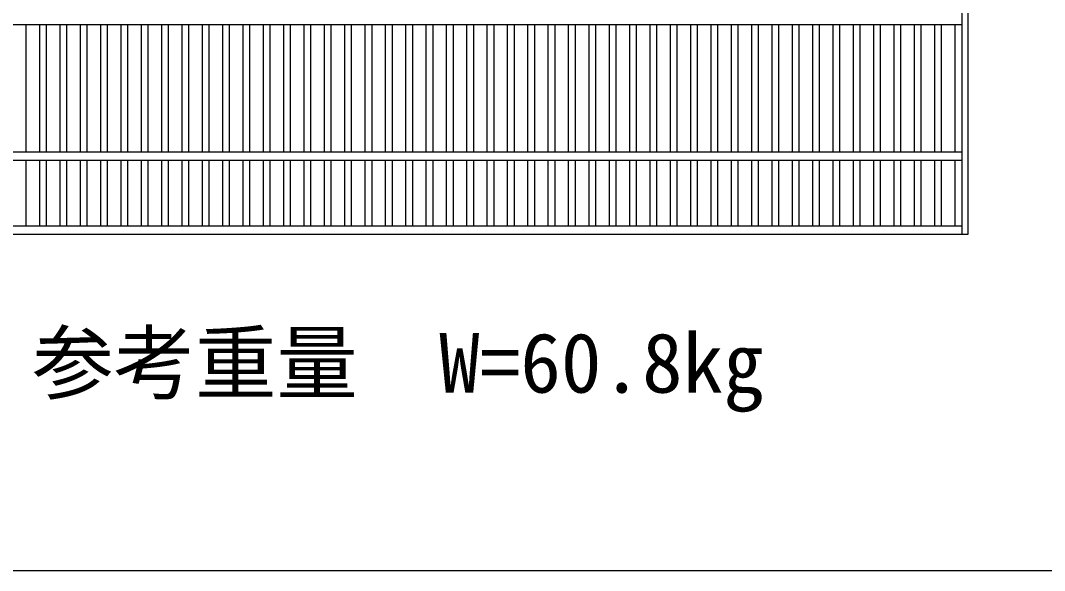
# Model space of a CAD drawing. Units: millimetres, scale not verified. Extents: x -16800 to 16800, y -5940 to 5940.
# Drawn here: x -4664 to -3909, y -342 to 63 of the extents above; entities that cross this region are included whole.
import ezdxf
from ezdxf.enums import TextEntityAlignment as Align

# ---------------------------------------------------------------- set-up
doc = ezdxf.new("R2010")
doc.units = ezdxf.units.MM
doc.header["$LTSCALE"] = 20
for name, color, linetype, lineweight in [('0-0_DIM', 7, 'Continuous', 25), ('0-2_HATCH', 6, 'Continuous', 25), ('0-6_TXT', 7, 'Continuous', 25)]:
    doc.layers.add(name, color=color, linetype=linetype, lineweight=lineweight)
doc.styles.add('ＭＳ ゴシック', font='')
doc.styles.get('ＭＳ ゴシック').set_extended_font_data('MS Gothic')

msp = doc.modelspace()

# ---------------------------------------------------------------- linework, layer by layer
at = {"layer": '0-2_HATCH'}
for p, q in [((-3970.04, 520.92), (-3970.04, -94.08)), ((-4965.04, 60.42), (-3970.04, 60.42)), ((-4660.04, -33.58), (-4660.04, 60.42)), ((-4650.04, -33.58), (-4650.04, 60.42)), ((-4645.04, -33.58), (-4645.04, 60.42)), ((-4635.04, -33.58), (-4635.04, 60.42)), ((-4630.04, -33.58), (-4630.04, 60.42)), ((-4620.04, -33.58), (-4620.04, 60.42)), ((-4615.04, -33.58), (-4615.04, 60.42)), ((-4605.04, -33.58), (-4605.04, 60.42)), ((-4600.04, -33.58), (-4600.04, 60.42)), ((-4590.04, -33.58), (-4590.04, 60.42)), ((-4585.04, -33.58), (-4585.04, 60.42)), ((-4575.04, -33.58), (-4575.04, 60.42)), ((-4570.04, -33.58), (-4570.04, 60.42)), ((-4560.04, -33.58), (-4560.04, 60.42)), ((-4555.04, -33.58), (-4555.04, 60.42)), ((-4545.04, -33.58), (-4545.04, 60.42)), ((-4540.04, -33.58), (-4540.04, 60.42)), ((-4530.04, -33.58), (-4530.04, 60.42)), ((-4525.04, -33.58), (-4525.04, 60.42)), ((-4515.04, -33.58), (-4515.04, 60.42)), ((-4510.04, -33.58), (-4510.04, 60.42)), ((-4500.04, -33.58), (-4500.04, 60.42)), ((-4495.04, -33.58), (-4495.04, 60.42)), ((-4485.04, -33.58), (-4485.04, 60.42)), ((-4480.04, -33.58), (-4480.04, 60.42)), ((-4470.04, -33.58), (-4470.04, 60.42)), ((-4465.04, -33.58), (-4465.04, 60.42)), ((-4455.04, -33.58), (-4455.04, 60.42)), ((-4450.04, -33.58), (-4450.04, 60.42)), ((-4440.04, -33.58), (-4440.04, 60.42)), ((-4435.04, -33.58), (-4435.04, 60.42)), ((-4425.04, -33.58), (-4425.04, 60.42)), ((-4420.04, -33.58), (-4420.04, 60.42)), ((-4410.04, -33.58), (-4410.04, 60.42)), ((-4405.04, -33.58), (-4405.04, 60.42)), ((-4395.04, -33.58), (-4395.04, 60.42)), ((-4390.04, -33.58), (-4390.04, 60.42)), ((-4380.04, -33.58), (-4380.04, 60.42)), ((-4375.04, -33.58), (-4375.04, 60.42)), ((-4365.04, -33.58), (-4365.04, 60.42)), ((-4360.04, -33.58), (-4360.04, 60.42)), ((-4350.04, -33.58), (-4350.04, 60.42)), ((-4345.04, -33.58), (-4345.04, 60.42)), ((-4335.04, -33.58), (-4335.04, 60.42)), ((-4330.04, -33.58), (-4330.04, 60.42)), ((-4320.04, -33.58), (-4320.04, 60.42)), ((-4315.04, -33.58), (-4315.04, 60.42)), ((-4305.04, -33.58), (-4305.04, 60.42)), ((-4300.04, -33.58), (-4300.04, 60.42)), ((-4290.04, -33.58), (-4290.04, 60.42)), ((-4285.04, -33.58), (-4285.04, 60.42)), ((-4275.04, -33.58), (-4275.04, 60.42)), ((-4270.04, -33.58), (-4270.04, 60.42)), ((-4260.04, -33.58), (-4260.04, 60.42)), ((-4255.04, -33.58), (-4255.04, 60.42)), ((-4245.04, -33.58), (-4245.04, 60.42)), ((-4240.04, -33.58), (-4240.04, 60.42)), ((-4230.04, -33.58), (-4230.04, 60.42)), ((-4225.04, -33.58), (-4225.04, 60.42)), ((-4215.04, -33.58), (-4215.04, 60.42)), ((-4210.04, -33.58), (-4210.04, 60.42)), ((-4200.04, -33.58), (-4200.04, 60.42)), ((-4195.04, -33.58), (-4195.04, 60.42)), ((-4185.04, -33.58), (-4185.04, 60.42)), ((-4180.04, -33.58), (-4180.04, 60.42)), ((-4170.04, -33.58), (-4170.04, 60.42)), ((-4165.04, -33.58), (-4165.04, 60.42)), ((-4155.04, -33.58), (-4155.04, 60.42)), ((-4150.04, -33.58), (-4150.04, 60.42)), ((-4140.04, -33.58), (-4140.04, 60.42)), ((-4135.04, -33.58), (-4135.04, 60.42)), ((-4125.04, -33.58), (-4125.04, 60.42)), ((-4120.04, -33.58), (-4120.04, 60.42)), ((-4110.04, -33.58), (-4110.04, 60.42)), ((-4105.04, -33.58), (-4105.04, 60.42)), ((-4095.04, -33.58), (-4095.04, 60.42)), ((-4090.04, -33.58), (-4090.04, 60.42)), ((-4080.04, -33.58), (-4080.04, 60.42)), ((-4075.04, -33.58), (-4075.04, 60.42)), ((-4065.04, -33.58), (-4065.04, 60.42)), ((-4060.04, -33.58), (-4060.04, 60.42)), ((-4050.04, -33.58), (-4050.04, 60.42)), ((-4045.04, -33.58), (-4045.04, 60.42)), ((-4035.04, -33.58), (-4035.04, 60.42)), ((-4030.04, -33.58), (-4030.04, 60.42)), ((-4020.04, -33.58), (-4020.04, 60.42)), ((-4015.04, -33.58), (-4015.04, 60.42)), ((-4005.04, -33.58), (-4005.04, 60.42)), ((-4000.04, -33.58), (-4000.04, 60.42)), ((-3990.04, -33.58), (-3990.04, 60.42)), ((-3985.04, -33.58), (-3985.04, 60.42)), ((-3975.04, -33.58), (-3975.04, 60.42)), ((-3970.04, -33.58), (-4965.04, -33.58)), ((-4965.04, -39.58), (-3970.04, -39.58)), ((-4660.04, -88.08), (-4660.04, -39.58)), ((-4650.04, -88.08), (-4650.04, -39.58)), ((-4645.04, -88.08), (-4645.04, -39.58)), ((-4635.04, -88.08), (-4635.04, -39.58)), ((-4630.04, -88.08), (-4630.04, -39.58)), ((-4620.04, -88.08), (-4620.04, -39.58)), ((-4615.04, -88.08), (-4615.04, -39.58)), ((-4605.04, -88.08), (-4605.04, -39.58)), ((-4600.04, -88.08), (-4600.04, -39.58)), ((-4590.04, -88.08), (-4590.04, -39.58)), ((-4585.04, -88.08), (-4585.04, -39.58)), ((-4575.04, -88.08), (-4575.04, -39.58)), ((-4570.04, -88.08), (-4570.04, -39.58)), ((-4560.04, -88.08), (-4560.04, -39.58)), ((-4555.04, -88.08), (-4555.04, -39.58)), ((-4545.04, -88.08), (-4545.04, -39.58)), ((-4540.04, -88.08), (-4540.04, -39.58)), ((-4530.04, -88.08), (-4530.04, -39.58)), ((-4525.04, -88.08), (-4525.04, -39.58)), ((-4515.04, -88.08), (-4515.04, -39.58)), ((-4510.04, -88.08), (-4510.04, -39.58)), ((-4500.04, -88.08), (-4500.04, -39.58)), ((-4495.04, -88.08), (-4495.04, -39.58)), ((-4485.04, -88.08), (-4485.04, -39.58)), ((-4480.04, -88.08), (-4480.04, -39.58)), ((-4470.04, -88.08), (-4470.04, -39.58)), ((-4465.04, -88.08), (-4465.04, -39.58)), ((-4455.04, -88.08), (-4455.04, -39.58)), ((-4450.04, -88.08), (-4450.04, -39.58)), ((-4440.04, -88.08), (-4440.04, -39.58)), ((-4435.04, -88.08), (-4435.04, -39.58)), ((-4425.04, -88.08), (-4425.04, -39.58)), ((-4420.04, -88.08), (-4420.04, -39.58)), ((-4410.04, -88.08), (-4410.04, -39.58)), ((-4405.04, -88.08), (-4405.04, -39.58)), ((-4395.04, -88.08), (-4395.04, -39.58)), ((-4390.04, -88.08), (-4390.04, -39.58)), ((-4380.04, -88.08), (-4380.04, -39.58)), ((-4375.04, -88.08), (-4375.04, -39.58)), ((-4365.04, -88.08), (-4365.04, -39.58)), ((-4360.04, -88.08), (-4360.04, -39.58)), ((-4350.04, -88.08), (-4350.04, -39.58)), ((-4345.04, -88.08), (-4345.04, -39.58)), ((-4335.04, -88.08), (-4335.04, -39.58)), ((-4330.04, -88.08), (-4330.04, -39.58)), ((-4320.04, -88.08), (-4320.04, -39.58)), ((-4315.04, -88.08), (-4315.04, -39.58)), ((-4305.04, -88.08), (-4305.04, -39.58)), ((-4300.04, -88.08), (-4300.04, -39.58)), ((-4290.04, -88.08), (-4290.04, -39.58)), ((-4285.04, -88.08), (-4285.04, -39.58)), ((-4275.04, -88.08), (-4275.04, -39.58)), ((-4270.04, -88.08), (-4270.04, -39.58)), ((-4260.04, -88.08), (-4260.04, -39.58)), ((-4255.04, -88.08), (-4255.04, -39.58)), ((-4245.04, -88.08), (-4245.04, -39.58)), ((-4240.04, -88.08), (-4240.04, -39.58)), ((-4230.04, -88.08), (-4230.04, -39.58)), ((-4225.04, -88.08), (-4225.04, -39.58)), ((-4215.04, -88.08), (-4215.04, -39.58)), ((-4210.04, -88.08), (-4210.04, -39.58)), ((-4200.04, -88.08), (-4200.04, -39.58)), ((-4195.04, -88.08), (-4195.04, -39.58)), ((-4185.04, -88.08), (-4185.04, -39.58)), ((-4180.04, -88.08), (-4180.04, -39.58)), ((-4170.04, -88.08), (-4170.04, -39.58)), ((-4165.04, -88.08), (-4165.04, -39.58)), ((-4155.04, -88.08), (-4155.04, -39.58)), ((-4150.04, -88.08), (-4150.04, -39.58)), ((-4140.04, -88.08), (-4140.04, -39.58)), ((-4135.04, -88.08), (-4135.04, -39.58)), ((-4125.04, -88.08), (-4125.04, -39.58)), ((-4120.04, -88.08), (-4120.04, -39.58)), ((-4110.04, -88.08), (-4110.04, -39.58)), ((-4105.04, -88.08), (-4105.04, -39.58)), ((-4095.04, -88.08), (-4095.04, -39.58)), ((-4090.04, -88.08), (-4090.04, -39.58)), ((-4080.04, -88.08), (-4080.04, -39.58)), ((-4075.04, -88.08), (-4075.04, -39.58)), ((-4065.04, -88.08), (-4065.04, -39.58)), ((-4060.04, -88.08), (-4060.04, -39.58)), ((-4050.04, -88.08), (-4050.04, -39.58)), ((-4045.04, -88.08), (-4045.04, -39.58)), ((-4035.04, -88.08), (-4035.04, -39.58)), ((-4030.04, -88.08), (-4030.04, -39.58)), ((-4020.04, -88.08), (-4020.04, -39.58)), ((-4015.04, -88.08), (-4015.04, -39.58)), ((-4005.04, -88.08), (-4005.04, -39.58)), ((-4000.04, -88.08), (-4000.04, -39.58)), ((-3990.04, -88.08), (-3990.04, -39.58)), ((-3985.04, -88.08), (-3985.04, -39.58)), ((-3975.04, -88.08), (-3975.04, -39.58)), ((-3970.04, -88.08), (-4965.04, -88.08))]:
    msp.add_line(p, q, dxfattribs=at)
msp.add_lwpolyline([(-3965.54, -94.08), (-3965.54, 520.92), (-4969.54, 520.92), (-4969.54, -94.08)], close=True, dxfattribs=at)
at = {"layer": '0-6_TXT'}
msp.add_lwpolyline([(-5654.13, -341.86), (-3154.13, -341.86), (-3154.13, 2508.14), (-5654.13, 2508.14)], close=True, dxfattribs=at)

# ---------------------------------------------------------------- texts
at = {"layer": '0-0_DIM', "style": 'ＭＳ ゴシック'}
msp.add_text('参考重量\u3000W=60.8kg', height=43.99, dxfattribs=at).set_placement((-4655.55, -224.01), align=Align.BOTTOM_LEFT)

doc.saveas('drawing.dxf')
